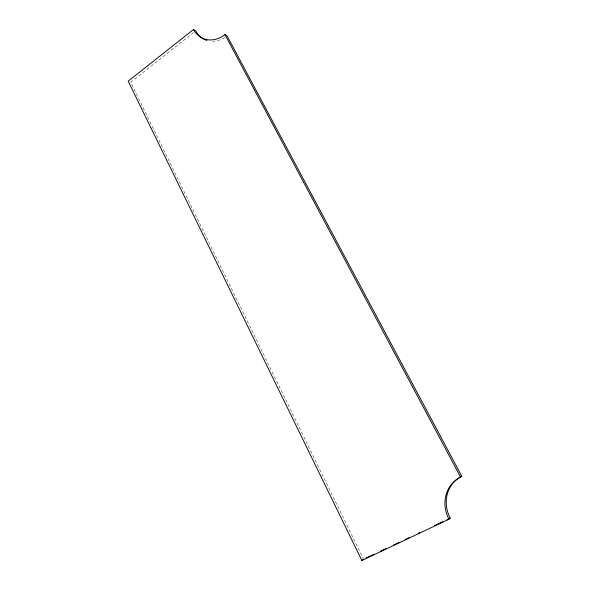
<?xml version="1.0" encoding="UTF-8"?>
<svg xmlns="http://www.w3.org/2000/svg" width="590" height="590" viewBox="0 0 590 590"><rect width="100%" height="100%" fill="white"/><g stroke="black" fill="none" stroke-linecap="round" stroke-linejoin="round"><path stroke-width="0.44" stroke-dasharray="2.95 2.21" d="M193.579 32.568L130.678 82.261L363.565 559.246M224.856 37.524A27.192 22.199 -64.5 0 1 212.909 41.263"/><path stroke-width="0.89" d="M448.946 519.237L450.222 518.16A33.401 30.134 49.6 0 1 461.8 476.277L227.106 35.946L224.952 34.596A27.324 22.265 -64.6 0 1 193.483 29.5L128.2 81.184L361.877 560.5L448.946 519.237A33.586 30.289 49.8 0 1 460.584 477.126L461.8 476.277M361.877 560.5L363.005 559.667M366.043 558.074L374.296 554.165M380.897 551.03L386.679 548.294M393.279 545.16L399.054 542.424M405.654 539.29L408.959 537.726M418.037 533.419L419.689 532.637M434.542 525.594L442.795 521.678M446.925 519.724L450.222 518.16M193.483 29.5L195.747 30.85A27.192 22.199 -64.5 0 0 206.839 40.393M224.952 34.596L460.584 477.126"/></g></svg>
